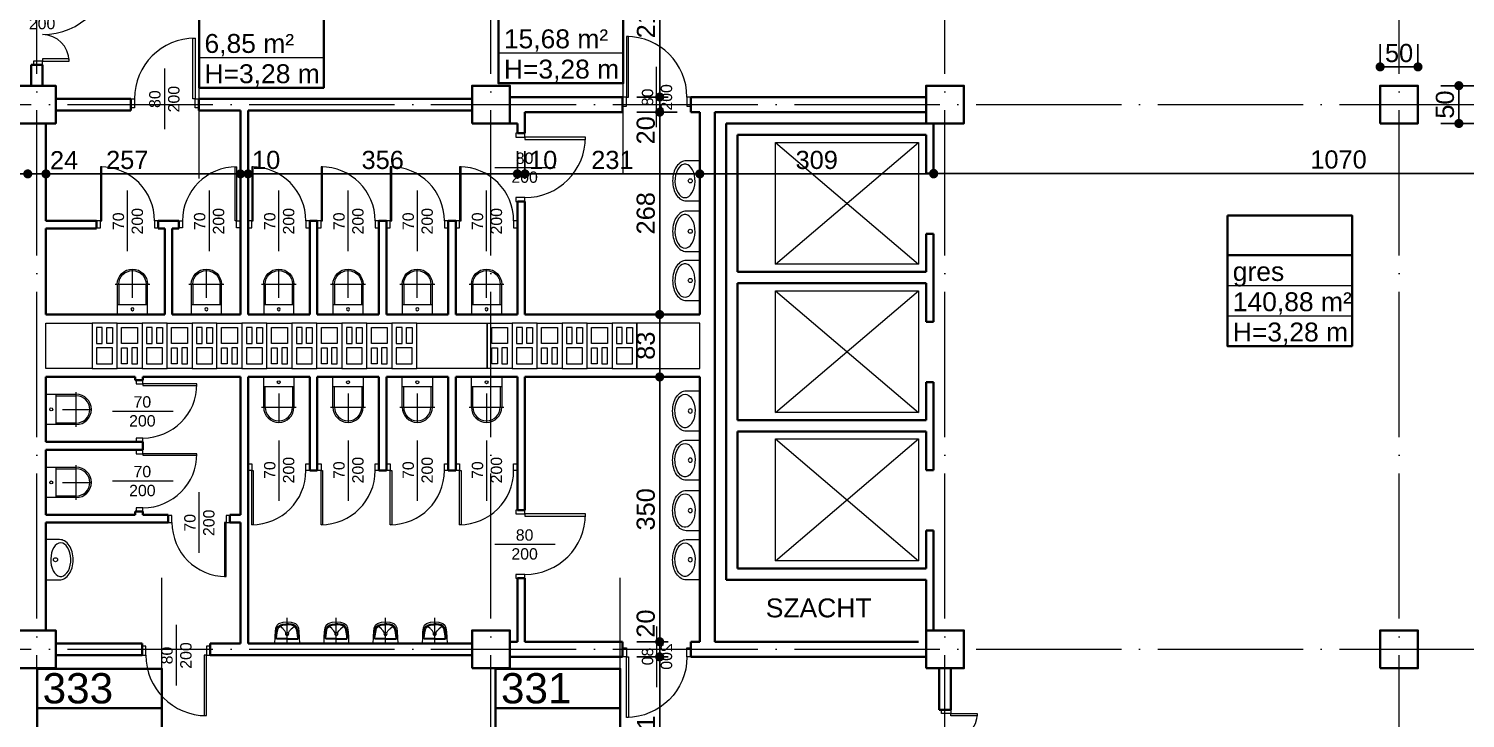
# Model space of a CAD drawing. Header units: millimetres. Extents: x 54 to 8480, y -22812 to 17434.
# Drawn here: x 2822 to 4720, y 1588 to 2499 of the extents above; entities that cross this region are included whole.
import ezdxf

# ---------------------------------------------------------------- set-up
doc = ezdxf.new("R2010")
doc.units = ezdxf.units.MM
doc.linetypes.add('ACAD_ISO04W100', pattern=[30, 24, -3, 0, -3])
doc.linetypes.add('HIDDEN', pattern=[9.525, 6.35, -3.175])
for name, color, linetype, lineweight in [('000_armatura', 7, 'Continuous', 0), ('osie', 132, 'ACAD_ISO04W100', 0), ('STOLARKA', 97, 'Continuous', 0), ('tabelki', 151, 'Continuous', 0), ('wymiary', 150, 'Continuous', 0)]:
    doc.layers.add(name, color=color, linetype=linetype, lineweight=lineweight)
doc.layers.add('TABELKI PO UWAGACH', color=5, linetype='Continuous')
doc.styles.get("Standard").update_dxf_attribs({"font": 'arial.ttf'})
doc.dimstyles.new('ISO-25', dxfattribs={"dimtxt": 24, "dimasz": 12, "dimexe": 30, "dimexo": 30, "dimgap": 6, "dimtad": 1, "dimdec": 0, "dimtxsty": 'Standard', "dimblk": 'DOT', "dimcen": 2.5, "dimadec": 0, "dimazin": 0, "dimtfac": 1, "dimtdec": 0, "dimtmove": 0, "dimatfit": 3, "dimldrblk": 'DOT', "dimfxl": 1, "dimarcsym": 0})

# ---------------------------------------------------------------- blocks, each defined once
blk = doc.blocks.new('A$C13771EA7')
at = {"color": 132, "linetype": 'ACAD_ISO04W100', "lineweight": 0, "ltscale": 8}
for p, q in [((1231, -2874), (1231, 166)), ((1831, -2874), (1831, 166)), ((2431, -2874), (2431, 166)), ((3031, -2874), (3031, 166)), ((-169, -994), (3231, -994)), ((-169, -1714), (3231, -1714))]:
    blk.add_line(p, q, dxfattribs=at)
blk = doc.blocks.new('A$C20DA20AD')
at = {"layer": 'STOLARKA', "lineweight": 0}
blk.add_line((45, -40), (45, 40), dxfattribs=at)
for points in [[(5, 0), (8, 0), (8, 80), (5, 80)], [(0, -12), (5, -12), (5, 0), (0, 0)], [(85, -12), (90, -12), (90, 0), (85, 0)]]:
    blk.add_lwpolyline(points, close=True, dxfattribs=at)
blk.add_arc((5, 0), 80, 0, 90, dxfattribs=at)
at = {"layer": 'STOLARKA', "lineweight": 0, "insert": (25.4, -37.7), "char_height": 15, "width": 74.399, "attachment_point": 1, "rotation": 90}
blk.add_mtext('\\pxqc;80\\P200', dxfattribs=at)
blk = doc.blocks.new('A$C72E16341')
at = {"layer": 'STOLARKA', "lineweight": 0}
blk.add_line((40.8, -40), (40.8, 40), dxfattribs=at)
for points in [[(5, 0), (7, 0), (7, 71.5), (5, 71.5)], [(0, -9), (5, -9), (5, 0), (0, 0)], [(76.5, -9), (81.5, -9), (81.5, 0), (76.5, 0)]]:
    blk.add_lwpolyline(points, close=True, dxfattribs=at)
blk.add_arc((5, 0), 71.5, 0, 90, dxfattribs=at)
at = {"layer": 'STOLARKA', "lineweight": 0, "insert": (21.2, -37.7), "char_height": 15, "width": 74.399, "attachment_point": 1, "rotation": 90}
blk.add_mtext('\\pxqc;70\\P200', dxfattribs=at)
blk = doc.blocks.new('A$C4A7D7A23')
at = {"layer": 'STOLARKA', "lineweight": 0}
blk.add_line((-67.5, 62.5), (-67.5, -62.5), dxfattribs=at)
for points in [[(-130, 12), (-135, 12), (-135, 0), (-130, 0)], [(-127, 0), (-130, 0), (-130, -35), (-127, -35)], [(-5, 0), (-8, 0), (-8, -90), (-5, -90)], [(0, 12), (-5, 12), (-5, 0), (0, 0)]]:
    blk.add_lwpolyline(points, close=True, dxfattribs=at)
for centre, radius, start, end in [((-130, 0), 35, 270, 0), ((-5, 0), 90, 180, 270)]:
    blk.add_arc(centre, radius, start, end, dxfattribs=at)
blk = doc.blocks.new('A$C1D836454')
at = {"color": 82, "lineweight": 0}
for points in [[(0, -16.5), (60, -16.5), (60, 16.5), (0, 16.5)], [(6, -10.5), (27, -10.5), (27, 10.5), (6, 10.5)], [(33, 3), (54, 3), (54, 10.5), (33, 10.5)], [(33, -3), (54, -3), (54, -10.5), (33, -10.5)]]:
    blk.add_lwpolyline(points, close=True, dxfattribs=at)
blk = doc.blocks.new('_Dot')
at = {"color": 0, "linetype": 'ByBlock', "lineweight": -2}
blk.add_line((-0.5, 0), (-1, 0), dxfattribs=at)
at = {"color": 0, "linetype": 'ByBlock', "lineweight": 0, "const_width": 0.5}
blk.add_lwpolyline([(-0.25, 0, 1), (0.25, 0, 1)], format="xyb", close=True, dxfattribs=at)
blk = doc.blocks.new('*D507')
at = {"layer": 'Defpoints', "color": 0, "linetype": 'Continuous', "lineweight": 0}
for p in [(3655.6, 1668.7), (3696.6, 1668.7), (3655.6, 1457.7)]:
    blk.add_point(p, dxfattribs=at)
at = {"layer": 'wymiary', "color": 0, "linetype": 'Continuous', "lineweight": -2}
for p, q in [((3666.6, 1668.7), (3625.6, 1668.7)), ((3655.6, 1469.7), (3655.6, 1656.7))]:
    blk.add_line(p, q, dxfattribs=at)
at = {"layer": 'wymiary', "color": 0, "linetype": 'Continuous', "lineweight": -2, "xscale": 12, "yscale": 12, "zscale": 12}
for p, rotation in [((3655.6, 1668.7), 90), ((3655.6, 1457.7), 270)]:
    blk.add_blockref('_Dot', p, dxfattribs=dict(at, rotation=rotation))
at = {"layer": 'wymiary', "color": 0, "linetype": 'Continuous', "lineweight": 0, "insert": (3637.5, 1563.2), "char_height": 24, "attachment_point": 5, "rotation": 90}
blk.add_mtext('211', dxfattribs=at)
blk = doc.blocks.new('*D508')
at = {"layer": 'Defpoints', "color": 0, "linetype": 'Continuous', "lineweight": 0}
for p in [(3655.6, 1688.7), (3696.6, 1688.7), (3696.6, 1668.7)]:
    blk.add_point(p, dxfattribs=at)
at = {"layer": 'wymiary', "color": 0, "linetype": 'Continuous', "lineweight": -2}
for p, q in [((3655.6, 1700.7), (3655.6, 1712.7)), ((3666.6, 1688.7), (3625.6, 1688.7)), ((3655.6, 1668.7), (3655.6, 1688.7)), ((3666.6, 1668.7), (3625.6, 1668.7)), ((3655.6, 1656.7), (3655.6, 1644.7))]:
    blk.add_line(p, q, dxfattribs=at)
at = {"layer": 'wymiary', "color": 0, "linetype": 'Continuous', "lineweight": -2, "xscale": 12, "yscale": 12, "zscale": 12}
for p, rotation in [((3655.6, 1688.7), 270), ((3655.6, 1668.7), 90)]:
    blk.add_blockref('_Dot', p, dxfattribs=dict(at, rotation=rotation))
at = {"layer": 'wymiary', "color": 0, "linetype": 'Continuous', "lineweight": 0, "insert": (3637.3, 1712.7), "char_height": 24, "attachment_point": 5, "rotation": 90}
blk.add_mtext('20', dxfattribs=at)
blk = doc.blocks.new('*D509')
at = {"layer": 'Defpoints', "color": 0, "linetype": 'Continuous', "lineweight": 0}
for p in [(3655.6, 2038.7), (3708.6, 2038.7), (3696.6, 1688.7)]:
    blk.add_point(p, dxfattribs=at)
at = {"layer": 'wymiary', "color": 0, "linetype": 'Continuous', "lineweight": -2}
for p, q in [((3678.6, 2038.7), (3625.6, 2038.7)), ((3655.6, 1700.7), (3655.6, 2026.7)), ((3666.6, 1688.7), (3625.6, 1688.7))]:
    blk.add_line(p, q, dxfattribs=at)
at = {"layer": 'wymiary', "color": 0, "linetype": 'Continuous', "lineweight": -2, "xscale": 12, "yscale": 12, "zscale": 12}
for p, rotation in [((3655.6, 2038.7), 90), ((3655.6, 1688.7), 270)]:
    blk.add_blockref('_Dot', p, dxfattribs=dict(at, rotation=rotation))
at = {"layer": 'wymiary', "color": 0, "linetype": 'Continuous', "lineweight": 0, "insert": (3637.3, 1863.7), "char_height": 24, "attachment_point": 5, "rotation": 90}
blk.add_mtext('350', dxfattribs=at)
blk = doc.blocks.new('*D510')
at = {"layer": 'Defpoints', "color": 0, "linetype": 'Continuous', "lineweight": 0}
for p in [(3655.6, 2121.2), (3708.6, 2121.2), (3708.6, 2038.7)]:
    blk.add_point(p, dxfattribs=at)
at = {"layer": 'wymiary', "color": 0, "linetype": 'Continuous', "lineweight": -2}
for p, q in [((3678.6, 2121.2), (3625.6, 2121.2)), ((3655.6, 2050.7), (3655.6, 2109.2)), ((3678.6, 2038.7), (3625.6, 2038.7))]:
    blk.add_line(p, q, dxfattribs=at)
at = {"layer": 'wymiary', "color": 0, "linetype": 'Continuous', "lineweight": -2, "xscale": 12, "yscale": 12, "zscale": 12}
for p, rotation in [((3655.6, 2121.2), 90), ((3655.6, 2038.7), 270)]:
    blk.add_blockref('_Dot', p, dxfattribs=dict(at, rotation=rotation))
at = {"layer": 'wymiary', "color": 0, "linetype": 'Continuous', "lineweight": 0, "insert": (3637.3, 2080), "char_height": 24, "attachment_point": 5, "rotation": 90}
blk.add_mtext('83', dxfattribs=at)
blk = doc.blocks.new('*D511')
at = {"layer": 'Defpoints', "color": 0, "linetype": 'Continuous', "lineweight": 0}
for p in [(3655.6, 2388.7), (3708.6, 2388.7), (3708.6, 2121.2)]:
    blk.add_point(p, dxfattribs=at)
at = {"layer": 'wymiary', "color": 0, "linetype": 'Continuous', "lineweight": -2}
for p, q in [((3678.6, 2388.7), (3625.6, 2388.7)), ((3655.6, 2133.2), (3655.6, 2376.7)), ((3678.6, 2121.2), (3625.6, 2121.2))]:
    blk.add_line(p, q, dxfattribs=at)
at = {"layer": 'wymiary', "color": 0, "linetype": 'Continuous', "lineweight": -2, "xscale": 12, "yscale": 12, "zscale": 12}
for p, rotation in [((3655.6, 2388.7), 90), ((3655.6, 2121.2), 270)]:
    blk.add_blockref('_Dot', p, dxfattribs=dict(at, rotation=rotation))
at = {"layer": 'wymiary', "color": 0, "linetype": 'Continuous', "lineweight": 0, "insert": (3637.3, 2255), "char_height": 24, "attachment_point": 5, "rotation": 90}
blk.add_mtext('268', dxfattribs=at)
blk = doc.blocks.new('*D512')
at = {"layer": 'Defpoints', "color": 0, "linetype": 'Continuous', "lineweight": 0}
for p in [(3655.6, 2408.7), (3696.6, 2408.7), (3708.6, 2388.7)]:
    blk.add_point(p, dxfattribs=at)
at = {"layer": 'wymiary', "color": 0, "linetype": 'Continuous', "lineweight": -2}
for p, q in [((3655.6, 2420.7), (3655.6, 2432.7)), ((3666.6, 2408.7), (3625.6, 2408.7)), ((3655.6, 2388.7), (3655.6, 2408.7)), ((3678.6, 2388.7), (3625.6, 2388.7)), ((3655.6, 2376.7), (3655.6, 2364.7))]:
    blk.add_line(p, q, dxfattribs=at)
at = {"layer": 'wymiary', "color": 0, "linetype": 'Continuous', "lineweight": -2, "xscale": 12, "yscale": 12, "zscale": 12}
for p, rotation in [((3655.6, 2408.7), 270), ((3655.6, 2388.7), 90)]:
    blk.add_blockref('_Dot', p, dxfattribs=dict(at, rotation=rotation))
at = {"layer": 'wymiary', "color": 0, "linetype": 'Continuous', "lineweight": 0, "insert": (3637.3, 2364.7), "char_height": 24, "attachment_point": 5, "rotation": 90}
blk.add_mtext('20', dxfattribs=at)
blk = doc.blocks.new('*D513')
at = {"layer": 'Defpoints', "color": 0, "linetype": 'Continuous', "lineweight": 0}
for p in [(3655.6, 2619.7), (3655.6, 2619.7), (3696.6, 2408.7)]:
    blk.add_point(p, dxfattribs=at)
at = {"layer": 'wymiary', "color": 0, "linetype": 'Continuous', "lineweight": -2}
for p, q in [((3655.6, 2420.7), (3655.6, 2607.7)), ((3666.6, 2408.7), (3625.6, 2408.7))]:
    blk.add_line(p, q, dxfattribs=at)
at = {"layer": 'wymiary', "color": 0, "linetype": 'Continuous', "lineweight": -2, "xscale": 12, "yscale": 12, "zscale": 12}
for p, rotation in [((3655.6, 2619.7), 90), ((3655.6, 2408.7), 270)]:
    blk.add_blockref('_Dot', p, dxfattribs=dict(at, rotation=rotation))
at = {"layer": 'wymiary', "color": 0, "linetype": 'Continuous', "lineweight": 0, "insert": (3637.5, 2514.2), "char_height": 24, "attachment_point": 5, "rotation": 90}
blk.add_mtext('211', dxfattribs=at)
blk = doc.blocks.new('*D582')
at = {"layer": 'Defpoints', "color": 0, "linetype": 'Continuous', "lineweight": 0}
for p in [(2467.6, 2307.1), (2820.6, 2307.1), (2820.6, 2307.1)]:
    blk.add_point(p, dxfattribs=at)
at = {"layer": 'wymiary', "color": 0, "linetype": 'Continuous', "lineweight": -2}
blk.add_line((2479.6, 2307.1), (2808.6, 2307.1), dxfattribs=at)
at = {"layer": 'wymiary', "color": 0, "linetype": 'Continuous', "lineweight": -2, "xscale": 12, "yscale": 12, "zscale": 12, "rotation": 180}
blk.add_blockref('_Dot', (2467.6, 2307.1), dxfattribs=at)
at = {"layer": 'wymiary', "color": 0, "linetype": 'Continuous', "lineweight": -2, "xscale": 12, "yscale": 12, "zscale": 12}
blk.add_blockref('_Dot', (2820.6, 2307.1), dxfattribs=at)
at = {"layer": 'wymiary', "color": 0, "linetype": 'Continuous', "lineweight": 0, "insert": (2644.1, 2325.4), "char_height": 24, "attachment_point": 5}
blk.add_mtext('353', dxfattribs=at)
blk = doc.blocks.new('*D583')
at = {"layer": 'Defpoints', "color": 0, "linetype": 'Continuous', "lineweight": 0}
for p in [(2820.6, 2307.1), (2844.6, 2307.1), (2844.6, 2307.1)]:
    blk.add_point(p, dxfattribs=at)
at = {"layer": 'wymiary', "color": 0, "linetype": 'Continuous', "lineweight": -2}
for p, q in [((2808.6, 2307.1), (2796.6, 2307.1)), ((2820.6, 2307.1), (2844.6, 2307.1)), ((2856.6, 2307.1), (2868.6, 2307.1))]:
    blk.add_line(p, q, dxfattribs=at)
at = {"layer": 'wymiary', "color": 0, "linetype": 'Continuous', "lineweight": -2, "xscale": 12, "yscale": 12, "zscale": 12}
blk.add_blockref('_Dot', (2820.6, 2307.1), dxfattribs=at)
at = {"layer": 'wymiary', "color": 0, "linetype": 'Continuous', "lineweight": -2, "xscale": 12, "yscale": 12, "zscale": 12, "rotation": 180}
blk.add_blockref('_Dot', (2844.6, 2307.1), dxfattribs=at)
at = {"layer": 'wymiary', "color": 0, "linetype": 'Continuous', "lineweight": 0, "insert": (2868.6, 2325.2), "char_height": 24, "attachment_point": 5}
blk.add_mtext('24', dxfattribs=at)
blk = doc.blocks.new('*D584')
at = {"layer": 'Defpoints', "color": 0, "linetype": 'Continuous', "lineweight": 30}
for p in [(2844.6, 2307.1), (3101.6, 2307.1), (3101.6, 2307.1)]:
    blk.add_point(p, dxfattribs=at)
at = {"layer": 'wymiary', "color": 0, "linetype": 'Continuous', "lineweight": -2}
blk.add_line((2856.6, 2307.1), (3089.6, 2307.1), dxfattribs=at)
at = {"layer": 'wymiary', "color": 0, "linetype": 'Continuous', "lineweight": -2, "xscale": 12, "yscale": 12, "zscale": 12, "rotation": 180}
blk.add_blockref('_Dot', (2844.6, 2307.1), dxfattribs=at)
at = {"layer": 'wymiary', "color": 0, "linetype": 'Continuous', "lineweight": -2, "xscale": 12, "yscale": 12, "zscale": 12}
blk.add_blockref('_Dot', (3101.6, 2307.1), dxfattribs=at)
at = {"layer": 'wymiary', "color": 0, "linetype": 'Continuous', "lineweight": 0, "insert": (2952, 2325.4), "char_height": 24, "attachment_point": 5}
blk.add_mtext('257', dxfattribs=at)
blk = doc.blocks.new('*D585')
at = {"layer": 'Defpoints', "color": 0, "linetype": 'Continuous', "lineweight": 0}
for p in [(3101.6, 2307.1), (3111.6, 2307.1), (3111.6, 2307.1)]:
    blk.add_point(p, dxfattribs=at)
at = {"layer": 'wymiary', "color": 0, "linetype": 'Continuous', "lineweight": -2}
for p, q in [((3089.6, 2307.1), (3077.6, 2307.1)), ((3101.6, 2307.1), (3111.6, 2307.1)), ((3123.6, 2307.1), (3135.6, 2307.1))]:
    blk.add_line(p, q, dxfattribs=at)
at = {"layer": 'wymiary', "color": 0, "linetype": 'Continuous', "lineweight": -2, "xscale": 12, "yscale": 12, "zscale": 12}
blk.add_blockref('_Dot', (3101.6, 2307.1), dxfattribs=at)
at = {"layer": 'wymiary', "color": 0, "linetype": 'Continuous', "lineweight": -2, "xscale": 12, "yscale": 12, "zscale": 12, "rotation": 180}
blk.add_blockref('_Dot', (3111.6, 2307.1), dxfattribs=at)
at = {"layer": 'wymiary', "color": 0, "linetype": 'Continuous', "lineweight": 0, "insert": (3135.6, 2325.4), "char_height": 24, "attachment_point": 5}
blk.add_mtext('10', dxfattribs=at)
blk = doc.blocks.new('*D586')
at = {"layer": 'Defpoints', "color": 0, "linetype": 'Continuous', "lineweight": 0}
for p in [(3111.6, 2307.1), (3467.6, 2307.1), (3467.6, 2270.7)]:
    blk.add_point(p, dxfattribs=at)
at = {"layer": 'wymiary', "color": 0, "linetype": 'Continuous', "lineweight": -2}
for p, q in [((3467.6, 2300.7), (3467.6, 2337.1)), ((3123.6, 2307.1), (3455.6, 2307.1))]:
    blk.add_line(p, q, dxfattribs=at)
at = {"layer": 'wymiary', "color": 0, "linetype": 'Continuous', "lineweight": -2, "xscale": 12, "yscale": 12, "zscale": 12, "rotation": 180}
blk.add_blockref('_Dot', (3111.6, 2307.1), dxfattribs=at)
at = {"layer": 'wymiary', "color": 0, "linetype": 'Continuous', "lineweight": -2, "xscale": 12, "yscale": 12, "zscale": 12}
blk.add_blockref('_Dot', (3467.6, 2307.1), dxfattribs=at)
at = {"layer": 'wymiary', "color": 0, "linetype": 'Continuous', "lineweight": 0, "insert": (3289.6, 2325.4), "char_height": 24, "attachment_point": 5}
blk.add_mtext('356', dxfattribs=at)
blk = doc.blocks.new('*D587')
at = {"layer": 'Defpoints', "color": 0, "linetype": 'Continuous', "lineweight": 0}
for p in [(3477.6, 2307.1), (3467.6, 2270.7), (3477.6, 2270.7)]:
    blk.add_point(p, dxfattribs=at)
at = {"layer": 'wymiary', "color": 0, "linetype": 'Continuous', "lineweight": -2}
for p, q in [((3467.6, 2300.7), (3467.6, 2337.1)), ((3477.6, 2300.7), (3477.6, 2337.1)), ((3455.6, 2307.1), (3443.6, 2307.1)), ((3467.6, 2307.1), (3477.6, 2307.1)), ((3489.6, 2307.1), (3501.6, 2307.1))]:
    blk.add_line(p, q, dxfattribs=at)
at = {"layer": 'wymiary', "color": 0, "linetype": 'Continuous', "lineweight": -2, "xscale": 12, "yscale": 12, "zscale": 12}
blk.add_blockref('_Dot', (3467.6, 2307.1), dxfattribs=at)
at = {"layer": 'wymiary', "color": 0, "linetype": 'Continuous', "lineweight": -2, "xscale": 12, "yscale": 12, "zscale": 12, "rotation": 180}
blk.add_blockref('_Dot', (3477.6, 2307.1), dxfattribs=at)
at = {"layer": 'wymiary', "color": 0, "linetype": 'Continuous', "lineweight": 0, "insert": (3501.6, 2325.4), "char_height": 24, "attachment_point": 5}
blk.add_mtext('10', dxfattribs=at)
blk = doc.blocks.new('*D588')
at = {"layer": 'Defpoints', "color": 0, "linetype": 'Continuous', "lineweight": 0}
for p in [(3708.6, 2307.1), (3708.6, 2307.1), (3477.6, 2270.7)]:
    blk.add_point(p, dxfattribs=at)
at = {"layer": 'wymiary', "color": 0, "linetype": 'Continuous', "lineweight": -2}
for p, q in [((3477.6, 2300.7), (3477.6, 2337.1)), ((3489.6, 2307.1), (3696.6, 2307.1))]:
    blk.add_line(p, q, dxfattribs=at)
at = {"layer": 'wymiary', "color": 0, "linetype": 'Continuous', "lineweight": -2, "xscale": 12, "yscale": 12, "zscale": 12, "rotation": 180}
blk.add_blockref('_Dot', (3477.6, 2307.1), dxfattribs=at)
at = {"layer": 'wymiary', "color": 0, "linetype": 'Continuous', "lineweight": -2, "xscale": 12, "yscale": 12, "zscale": 12}
blk.add_blockref('_Dot', (3708.6, 2307.1), dxfattribs=at)
at = {"layer": 'wymiary', "color": 0, "linetype": 'Continuous', "lineweight": 0, "insert": (3593.1, 2325.4), "char_height": 24, "attachment_point": 5}
blk.add_mtext('231', dxfattribs=at)
blk = doc.blocks.new('*D589')
at = {"layer": 'Defpoints', "color": 0, "linetype": 'Continuous', "lineweight": 0}
for p in [(3708.6, 2307.1), (4017.6, 2307.1), (4017.6, 2307.1)]:
    blk.add_point(p, dxfattribs=at)
at = {"layer": 'wymiary', "color": 0, "linetype": 'Continuous', "lineweight": -2}
blk.add_line((3720.6, 2307.1), (4005.6, 2307.1), dxfattribs=at)
at = {"layer": 'wymiary', "color": 0, "linetype": 'Continuous', "lineweight": -2, "xscale": 12, "yscale": 12, "zscale": 12, "rotation": 180}
blk.add_blockref('_Dot', (3708.6, 2307.1), dxfattribs=at)
at = {"layer": 'wymiary', "color": 0, "linetype": 'Continuous', "lineweight": -2, "xscale": 12, "yscale": 12, "zscale": 12}
blk.add_blockref('_Dot', (4017.6, 2307.1), dxfattribs=at)
at = {"layer": 'wymiary', "color": 0, "linetype": 'Continuous', "lineweight": 0, "insert": (3863.1, 2325.4), "char_height": 24, "attachment_point": 5}
blk.add_mtext('309', dxfattribs=at)
blk = doc.blocks.new('*D627')
at = {"layer": 'Defpoints', "color": 0, "linetype": 'Continuous', "lineweight": 0}
for p in [(4017.6, 2307.7), (5087.6, 2307.7), (5087.6, 2307.7)]:
    blk.add_point(p, dxfattribs=at)
at = {"layer": 'wymiary', "color": 0, "linetype": 'Continuous', "lineweight": -2}
blk.add_line((4029.6, 2307.7), (5075.6, 2307.7), dxfattribs=at)
at = {"layer": 'wymiary', "color": 0, "linetype": 'Continuous', "lineweight": -2, "xscale": 12, "yscale": 12, "zscale": 12, "rotation": 180}
blk.add_blockref('_Dot', (4017.6, 2307.7), dxfattribs=at)
at = {"layer": 'wymiary', "color": 0, "linetype": 'Continuous', "lineweight": -2, "xscale": 12, "yscale": 12, "zscale": 12}
blk.add_blockref('_Dot', (5087.6, 2307.7), dxfattribs=at)
at = {"layer": 'wymiary', "color": 0, "linetype": 'Continuous', "lineweight": 0, "insert": (4552.6, 2326), "char_height": 24, "attachment_point": 5}
blk.add_mtext('1070', dxfattribs=at)
blk = doc.blocks.new('*D802')
at = {"layer": 'Defpoints', "color": 0, "linetype": 'Continuous', "lineweight": 0}
for p in [(4657.6, 2448.5), (4607.6, 2423.7), (4657.6, 2423.7)]:
    blk.add_point(p, dxfattribs=at)
at = {"layer": 'wymiary', "color": 0, "linetype": 'Continuous', "lineweight": -2}
for p, q in [((4607.6, 2453.7), (4607.6, 2478.5)), ((4657.6, 2453.7), (4657.6, 2478.5)), ((4619.6, 2448.5), (4645.6, 2448.5))]:
    blk.add_line(p, q, dxfattribs=at)
at = {"layer": 'wymiary', "color": 0, "linetype": 'Continuous', "lineweight": -2, "xscale": 12, "yscale": 12, "zscale": 12, "rotation": 180}
blk.add_blockref('_Dot', (4607.6, 2448.5), dxfattribs=at)
at = {"layer": 'wymiary', "color": 0, "linetype": 'Continuous', "lineweight": -2, "xscale": 12, "yscale": 12, "zscale": 12}
blk.add_blockref('_Dot', (4657.6, 2448.5), dxfattribs=at)
at = {"layer": 'wymiary', "color": 0, "linetype": 'Continuous', "lineweight": 0, "insert": (4632.6, 2466.7), "char_height": 24, "attachment_point": 5}
blk.add_mtext('50', dxfattribs=at)
blk = doc.blocks.new('*D803')
at = {"layer": 'Defpoints', "color": 0, "linetype": 'Continuous', "lineweight": 0}
for p in [(4657.6, 2423.7), (4711.6, 2423.7), (4657.6, 2373.7)]:
    blk.add_point(p, dxfattribs=at)
at = {"layer": 'wymiary', "color": 0, "linetype": 'Continuous', "lineweight": -2}
for p, q in [((4687.6, 2423.7), (4741.6, 2423.7)), ((4711.6, 2385.7), (4711.6, 2411.7)), ((4687.6, 2373.7), (4741.6, 2373.7))]:
    blk.add_line(p, q, dxfattribs=at)
at = {"layer": 'wymiary', "color": 0, "linetype": 'Continuous', "lineweight": -2, "xscale": 12, "yscale": 12, "zscale": 12}
for p, rotation in [((4711.6, 2423.7), 90), ((4711.6, 2373.7), 270)]:
    blk.add_blockref('_Dot', p, dxfattribs=dict(at, rotation=rotation))
at = {"layer": 'wymiary', "color": 0, "linetype": 'Continuous', "lineweight": 0, "insert": (4693.3, 2398.7), "char_height": 24, "attachment_point": 5, "rotation": 90}
blk.add_mtext('50', dxfattribs=at)
blk = doc.blocks.new('wc_1')
for p, q in [((20, 22), (20, 60)), ((43, 40), (-3, 40))]:
    blk.add_line(p, q)
for points in [[(40, 40), (40, 0), (0, 0), (0, 40)], [(2, 13), (2, 40)], [(38, 40), (38, 13)]]:
    blk.add_lwpolyline(points)
blk.add_lwpolyline([(0, 0), (0, 13), (40, 13), (40, 0)], close=True)
blk.add_circle((20, 7), 2)
for radius in [20, 18]:
    blk.add_arc((20, 40), radius, 0, 180)
blk = doc.blocks.new('A$C4F134952')
for p, q in [((0, 26.6), (-18, 26.6)), ((0, -26.6), (0, 26.6)), ((-18, -26.6), (0, -26.6))]:
    blk.add_line(p, q)
blk.add_lwpolyline([(-18, 26.6, 0.138474), (-24.4, 24.8, 0.107069), (-30.7, 18.8, 0.080452), (-34.5, 10.6, 0.068264), (-35.9, 0, 0.068264), (-34.5, -10.6, 0.080452), (-30.7, -18.8, 0.107069), (-24.4, -24.8, 0.138474), (-18, -26.6, 0.138474)], format="xyb")
at = {"flags": 128}
blk.add_lwpolyline([(-19.5, -22.2), (-17, -21.8), (-14.6, -20.6), (-12.4, -18.6), (-10.4, -16), (-8.8, -12.9), (-7.5, -9.2), (-6.7, -5.2), (-6.3, -1), (-6.4, 3.2), (-7, 7.3), (-8.1, 11.1), (-9.5, 14.5), (-11.4, 17.4), (-13.5, 19.7), (-15.8, 21.3), (-18.3, 22.1), (-20.8, 22.1), (-23.3, 21.3), (-25.6, 19.7), (-27.7, 17.4), (-29.6, 14.5), (-31, 11.1), (-32.1, 7.3), (-32.7, 3.2), (-32.8, -1), (-32.4, -5.2), (-31.6, -9.2), (-30.3, -12.9), (-28.7, -16), (-26.7, -18.6), (-24.5, -20.6), (-22.1, -21.8)], close=True, dxfattribs=at)
blk.add_circle((-12.6, 0), 2.66)
blk = doc.blocks.new('A$C098B3351')
for p, q in [((0.014, 0.211), (0.009, 0.189)), ((0.018, 0.221), (0.014, 0.211)), ((0.014, 0.211), (0.014, 0.188)), ((0.023, 0.227), (0.018, 0.221)), ((0.032, 0.23), (0.023, 0.227)), ((0.026, 0.217), (0.023, 0.207)), ((0.023, 0.207), (0.026, 0.187)), ((0.032, 0.221), (0.026, 0.217)), ((0.163, 0.23), (0.032, 0.23)), ((0.163, 0.221), (0.032, 0.221)), ((0.163, 0.23), (0.293, 0.23)), ((0.163, 0.221), (0.293, 0.221)), ((0.293, 0.23), (0.302, 0.227)), ((0.293, 0.221), (0.299, 0.217)), ((0.299, 0.217), (0.302, 0.207)), ((0.302, 0.207), (0.299, 0.187)), ((0.302, 0.227), (0.307, 0.221)), ((0.307, 0.221), (0.311, 0.211)), ((0.311, 0.211), (0.311, 0.188)), ((0.311, 0.211), (0.316, 0.189)), ((0.009, 0.189), (0.005, 0.162)), ((0.014, 0.188), (0.014, 0.157)), ((0.014, 0.157), (0.021, 0.118)), ((0.021, 0.118), (0.031, 0.078)), ((0.026, 0.187), (0.032, 0.134)), ((0.031, 0.078), (0.049, 0.055)), ((0.032, 0.134), (0.043, 0.089)), ((0.043, 0.089), (0.057, 0.068)), ((0.049, 0.055), (0.074, 0.04)), ((0.057, 0.068), (0.079, 0.053)), ((0.108, 0.093), (0.071, 0.059)), ((0.074, 0.04), (0.107, 0.03)), ((0.079, 0.053), (0.12, 0.04)), ((0.107, 0.03), (0.144, 0.025)), ((0.131, 0.12), (0.109, 0.094)), ((0.12, 0.04), (0.163, 0.038)), ((0.147, 0.144), (0.131, 0.12)), ((0.144, 0.025), (0.163, 0.024)), ((0.147, 0.144), (0.163, 0.144)), ((0.178, 0.144), (0.163, 0.144)), ((0.205, 0.04), (0.163, 0.038)), ((0.181, 0.025), (0.163, 0.024)), ((0.178, 0.144), (0.194, 0.12)), ((0.218, 0.03), (0.181, 0.025)), ((0.194, 0.12), (0.216, 0.094)), ((0.246, 0.053), (0.205, 0.04)), ((0.217, 0.093), (0.254, 0.059)), ((0.251, 0.04), (0.218, 0.03)), ((0.268, 0.068), (0.246, 0.053)), ((0.276, 0.055), (0.251, 0.04)), ((0.282, 0.089), (0.268, 0.068)), ((0.294, 0.078), (0.276, 0.055)), ((0.293, 0.134), (0.282, 0.089)), ((0.299, 0.187), (0.293, 0.134)), ((0.304, 0.118), (0.294, 0.078)), ((0.311, 0.157), (0.304, 0.118)), ((0.311, 0.188), (0.311, 0.157)), ((0.316, 0.189), (0.32, 0.162))]:
    blk.add_line(p, q)
at = {"linetype": 'HIDDEN'}
blk.add_line((0.163, 0.285), (0.163, -0.056), dxfattribs=at)
blk.add_lwpolyline([(0, 0.285), (0.325, 0.285), (0.322, 0.207), (0.318, 0.129), (0.311, 0.079), (0.296, 0.045), (0.271, 0.02), (0.217, 0.003), (0.163, 0), (0.108, 0.003), (0.054, 0.02), (0.029, 0.045), (0.014, 0.079), (0.007, 0.129), (0.003, 0.207)], close=True)
for start, end in [(90, 222.641), (317.359, 90), (317.359, 90)]:
    blk.add_arc((0.163, 0.158), 0.0214, start, end)

msp = doc.modelspace()

# ---------------------------------------------------------------- linework, layer by layer
at = {"lineweight": 30}
for p, q in [((2825.1, 2423.7), (2825.1, 2451.2)), ((2840.1, 2451.2), (2825.1, 2451.2)), ((2840.1, 2423.7), (2840.1, 2451.2)), ((2857.6, 2406.4), (2956.6, 2406.4)), ((2956.6, 2391), (2956.6, 2406.4)), ((3046.6, 2406.4), (3407.6, 2406.4)), ((3046.6, 2391), (3046.6, 2406.4)), ((3457.6, 2408.7), (3606.6, 2408.7)), ((3606.6, 2408.7), (3606.6, 2388.7)), ((3696.6, 2408.7), (4007.6, 2408.7)), ((3696.6, 2408.7), (3696.6, 2388.7)), ((2844.6, 2373.7), (2844.6, 2245)), ((2857.6, 2391), (2956.6, 2391)), ((3046.6, 2391), (3101.6, 2391)), ((3101.6, 2391), (3101.6, 2121.2)), ((3111.6, 2391), (3407.6, 2391)), ((3111.6, 2391), (3111.6, 2121.2)), ((3457.6, 2373.7), (3467.6, 2373.7)), ((3467.6, 2373.7), (3467.6, 2360.7)), ((3477.6, 2388.7), (3606.6, 2388.7)), ((3477.6, 2388.7), (3477.6, 2360.7)), ((3696.6, 2388.7), (3708.6, 2388.7)), ((3708.6, 2388.7), (3708.6, 2121.2)), ((3728.6, 2388.7), (3728.6, 1688.7)), ((3728.6, 2388.7), (4007.6, 2388.7)), ((3743.6, 2373.7), (3743.6, 1770.7)), ((3743.6, 2373.7), (4007.6, 2373.7)), ((4017.6, 2307.7), (4017.6, 2373.7)), ((3467.6, 2360.7), (3477.6, 2360.7)), ((3758.6, 2358.7), (3758.6, 2177.7)), ((3758.6, 2358.7), (4007.6, 2358.7)), ((4007.6, 2307.7), (4007.6, 2358.7)), ((4017.6, 2307.7), (4007.6, 2307.7)), ((3467.6, 2270.7), (3477.6, 2270.7)), ((3467.6, 2270.7), (3467.6, 2121.2)), ((3477.6, 2270.7), (3477.6, 2121.2)), ((2844.6, 2245), (2911.6, 2245)), ((2911.6, 2245), (2911.6, 2235)), ((2993.1, 2245), (2993.1, 2235)), ((2993.1, 2245), (3020.1, 2245)), ((3020.1, 2245), (3020.1, 2235)), ((3193.1, 2245), (3203.1, 2245)), ((3193.1, 2245), (3193.1, 2121.2)), ((3203.1, 2245), (3203.1, 2121.2)), ((3284.6, 2245), (3284.6, 2121.2)), ((3284.6, 2245), (3294.6, 2245)), ((3294.6, 2245), (3294.6, 2121.2)), ((3376.1, 2245), (3376.1, 2121.2)), ((3376.1, 2245), (3386.1, 2245)), ((3386.1, 2245), (3386.1, 2121.2)), ((2844.6, 2235), (2844.6, 2121.2)), ((2844.6, 2235), (2911.6, 2235)), ((2993.1, 2235), (3001.6, 2235)), ((3001.6, 2235), (3001.6, 2121.2)), ((3011.6, 2235), (3020.1, 2235)), ((3011.6, 2235), (3011.6, 2121.2)), ((4007.6, 2177.7), (4007.6, 2227.7)), ((4017.6, 2227.7), (4007.6, 2227.7)), ((4017.6, 2111.7), (4017.6, 2227.7)), ((3758.6, 2177.7), (4007.6, 2177.7)), ((3758.6, 2162.7), (3758.6, 1981.7)), ((3758.6, 2162.7), (4007.6, 2162.7)), ((4007.6, 2111.7), (4007.6, 2162.7)), ((2844.6, 2121.2), (3001.6, 2121.2)), ((3011.6, 2121.2), (3101.6, 2121.2)), ((3111.6, 2121.2), (3193.1, 2121.2)), ((3203.1, 2121.2), (3284.6, 2121.2)), ((3294.6, 2121.2), (3376.1, 2121.2)), ((3386.1, 2121.2), (3467.6, 2121.2)), ((3477.6, 2121.2), (3708.6, 2121.2)), ((4017.6, 2111.7), (4007.6, 2111.7)), ((2844.6, 2038.7), (2962.6, 2038.7)), ((2844.6, 2038.7), (2844.6, 1952.9)), ((2962.6, 2034.4), (2962.6, 2038.7)), ((2972.6, 2034.4), (2962.6, 2034.4)), ((2972.6, 2038.7), (3101.6, 2038.7)), ((2972.6, 2034.4), (2972.6, 2038.7)), ((3101.6, 1856.4), (3101.6, 2038.7)), ((3111.6, 2038.7), (3193.1, 2038.7)), ((3111.6, 1686.4), (3111.6, 2038.7)), ((3193.1, 1914.9), (3193.1, 2038.7)), ((3203.1, 2038.7), (3284.6, 2038.7)), ((3203.1, 1914.9), (3203.1, 2038.7)), ((3284.6, 1914.9), (3284.6, 2038.7)), ((3294.6, 2038.7), (3376.1, 2038.7)), ((3294.6, 1914.9), (3294.6, 2038.7)), ((3376.1, 1914.9), (3376.1, 2038.7)), ((3386.1, 2038.7), (3467.6, 2038.7)), ((3386.1, 1914.9), (3386.1, 2038.7)), ((3467.6, 1862.7), (3467.6, 2038.7)), ((3477.6, 2038.7), (3708.6, 2038.7)), ((3477.6, 1862.7), (3477.6, 2038.7)), ((3708.6, 2038.7), (3708.6, 1688.7)), ((4007.6, 1981.7), (4007.6, 2031.7)), ((4017.6, 2031.7), (4007.6, 2031.7)), ((4017.6, 1915.7), (4017.6, 2031.7)), ((3758.6, 1981.7), (4007.6, 1981.7)), ((3758.6, 1966.7), (3758.6, 1785.7)), ((3758.6, 1966.7), (4007.6, 1966.7)), ((4007.6, 1915.7), (4007.6, 1966.7)), ((2972.6, 1952.9), (2844.6, 1952.9)), ((2844.6, 1942.2), (2844.6, 1856.4)), ((2972.6, 1942.2), (2844.6, 1942.2)), ((2972.6, 1942.2), (2972.6, 1952.9)), ((3193.1, 1914.9), (3203.1, 1914.9)), ((3284.6, 1914.9), (3294.6, 1914.9)), ((3376.1, 1914.9), (3386.1, 1914.9)), ((4017.6, 1915.7), (4007.6, 1915.7)), ((2962.6, 1856.4), (2962.6, 1860.7)), ((2972.6, 1860.7), (2962.6, 1860.7)), ((2972.6, 1856.4), (2972.6, 1860.7)), ((3467.6, 1862.7), (3477.6, 1862.7)), ((2844.6, 1856.4), (2962.6, 1856.4)), ((2844.6, 1846.4), (2844.6, 1703.7)), ((2844.6, 1846.4), (3006.1, 1846.4)), ((2972.6, 1856.4), (3006.1, 1856.4)), ((3006.1, 1846.4), (3006.1, 1856.4)), ((3087.6, 1846.4), (3087.6, 1856.4)), ((3087.6, 1856.4), (3101.6, 1856.4)), ((3087.6, 1846.4), (3101.6, 1846.4)), ((3101.6, 1686.4), (3101.6, 1846.4)), ((4007.6, 1785.7), (4007.6, 1835.7)), ((4017.6, 1835.7), (4007.6, 1835.7)), ((4017.6, 1703.7), (4017.6, 1835.7)), ((3758.6, 1785.7), (4007.6, 1785.7)), ((3467.6, 1772.7), (3477.6, 1772.7)), ((3467.6, 1688.7), (3467.6, 1772.7)), ((3477.6, 1688.7), (3477.6, 1772.7)), ((3743.6, 1770.7), (4007.6, 1770.7)), ((4007.6, 1703.7), (4007.6, 1770.7)), ((2857.6, 1686.4), (2971.6, 1686.4)), ((2857.6, 1671), (2971.6, 1671)), ((2971.6, 1671), (2971.6, 1686.4)), ((3061.6, 1686.4), (3101.6, 1686.4)), ((3061.6, 1671), (3061.6, 1686.4)), ((3061.6, 1671), (3407.6, 1671)), ((3111.6, 1686.4), (3407.6, 1686.4)), ((3457.6, 1688.7), (3467.6, 1688.7)), ((3477.6, 1688.7), (3606.6, 1688.7)), ((3606.6, 1668.7), (3606.6, 1688.7)), ((3696.6, 1688.7), (3708.6, 1688.7)), ((3696.6, 1668.7), (3696.6, 1688.7)), ((3728.6, 1688.7), (3997.6, 1688.7)), ((3457.6, 1668.7), (3606.6, 1668.7)), ((3696.6, 1668.7), (4007.6, 1668.7)), ((4025.1, 1653.7), (4025.1, 1598.7)), ((4040.1, 1653.7), (4040.1, 1598.7)), ((4040.1, 1598.7), (4025.1, 1598.7))]:
    msp.add_line(p, q, dxfattribs=at)
at = {"lineweight": 0}
for p, q in [((3808.6, 2348.7), (3997.6, 2187.7)), ((3808.6, 2187.7), (3997.6, 2348.7)), ((3808.6, 2152.7), (3997.6, 1991.7)), ((3808.6, 1991.7), (3997.6, 2152.7)), ((3808.6, 1956.7), (3997.6, 1795.7)), ((3808.6, 1795.7), (3997.6, 1956.7))]:
    msp.add_line(p, q, dxfattribs=at)
at = {"lineweight": 30}
for points in [[(2807.6, 2373.7), (2857.6, 2373.7), (2857.6, 2423.7), (2807.6, 2423.7)], [(3407.6, 2373.7), (3457.6, 2373.7), (3457.6, 2423.7), (3407.6, 2423.7)], [(4007.6, 2373.7), (4057.6, 2373.7), (4057.6, 2423.7), (4007.6, 2423.7)], [(4607.6, 2373.7), (4657.6, 2373.7), (4657.6, 2423.7), (4607.6, 2423.7)], [(2807.6, 1653.7), (2857.6, 1653.7), (2857.6, 1703.7), (2807.6, 1703.7)], [(3407.6, 1653.7), (3457.6, 1653.7), (3457.6, 1703.7), (3407.6, 1703.7)], [(4007.6, 1653.7), (4057.6, 1653.7), (4057.6, 1703.7), (4007.6, 1703.7)], [(4607.6, 1653.7), (4657.6, 1653.7), (4657.6, 1703.7), (4607.6, 1703.7)]]:
    msp.add_lwpolyline(points, close=True, dxfattribs=at)
at = {"lineweight": 0}
for points in [[(3808.6, 2348.7), (3997.6, 2348.7), (3997.6, 2187.7), (3808.6, 2187.7)], [(3808.6, 2152.7), (3997.6, 2152.7), (3997.6, 1991.7), (3808.6, 1991.7)], [(3808.6, 1956.7), (3997.6, 1956.7), (3997.6, 1795.7), (3808.6, 1795.7)]]:
    msp.add_lwpolyline(points, close=True, dxfattribs=at)
at = {"color": 82, "lineweight": 0}
for points in [[(2844.6, 2110), (2905.6, 2110), (2905.6, 2050), (2844.6, 2050)], [(3334.6, 2110), (3427.6, 2110), (3427.6, 2050), (3334.6, 2050)], [(3625.6, 2050), (3708.6, 2050), (3708.6, 2110), (3625.6, 2110)]]:
    msp.add_lwpolyline(points, close=True, dxfattribs=at)
at = {"layer": 'STOLARKA', "lineweight": 0}
for p, q in [((3001.6, 2366.4), (3001.6, 2446.4)), ((3060.8, 2205), (3060.8, 2285)), ((2932.6, 1993.6), (3012.6, 1993.6)), ((3152.3, 1954.9), (3152.3, 1874.9)), ((3243.8, 1954.9), (3243.8, 1874.9)), ((3335.3, 1954.9), (3335.3, 1874.9)), ((3426.8, 1954.9), (3426.8, 1874.9)), ((2932.6, 1901.5), (3012.6, 1901.5)), ((3046.8, 1886.4), (3046.8, 1806.4)), ((3016.6, 1711), (3016.6, 1631))]:
    msp.add_line(p, q, dxfattribs=at)
for points in [[(3041.6, 2406.4), (3038.6, 2406.4), (3038.6, 2486.4), (3041.6, 2486.4)], [(2961.6, 2394.4), (2956.6, 2394.4), (2956.6, 2406.4), (2961.6, 2406.4)], [(3046.6, 2394.4), (3041.6, 2394.4), (3041.6, 2406.4), (3046.6, 2406.4)], [(3096.6, 2245), (3094.6, 2245), (3094.6, 2316.5), (3096.6, 2316.5)], [(3025.1, 2236), (3020.1, 2236), (3020.1, 2245), (3025.1, 2245)], [(3101.6, 2236), (3096.6, 2236), (3096.6, 2245), (3101.6, 2245)], [(2963.6, 2034.4), (2963.6, 2029.4), (2972.6, 2029.4), (2972.6, 2034.4)], [(2972.6, 2029.4), (2972.6, 2027.4), (3044.1, 2027.4), (3044.1, 2029.4)], [(2963.6, 1957.9), (2963.6, 1952.9), (2972.6, 1952.9), (2972.6, 1957.9)], [(2963.6, 1942.2), (2963.6, 1937.2), (2972.6, 1937.2), (2972.6, 1942.2)], [(2972.6, 1937.2), (2972.6, 1935.2), (3044.1, 1935.2), (3044.1, 1937.2)], [(3111.6, 1923.9), (3116.6, 1923.9), (3116.6, 1914.9), (3111.6, 1914.9)], [(3188.1, 1923.9), (3193.1, 1923.9), (3193.1, 1914.9), (3188.1, 1914.9)], [(3203.1, 1923.9), (3208.1, 1923.9), (3208.1, 1914.9), (3203.1, 1914.9)], [(3279.6, 1923.9), (3284.6, 1923.9), (3284.6, 1914.9), (3279.6, 1914.9)], [(3294.6, 1923.9), (3299.6, 1923.9), (3299.6, 1914.9), (3294.6, 1914.9)], [(3371.1, 1923.9), (3376.1, 1923.9), (3376.1, 1914.9), (3371.1, 1914.9)], [(3386.1, 1923.9), (3391.1, 1923.9), (3391.1, 1914.9), (3386.1, 1914.9)], [(3462.6, 1923.9), (3467.6, 1923.9), (3467.6, 1914.9), (3462.6, 1914.9)], [(3116.6, 1914.9), (3118.6, 1914.9), (3118.6, 1843.4), (3116.6, 1843.4)], [(3208.1, 1914.9), (3210.1, 1914.9), (3210.1, 1843.4), (3208.1, 1843.4)], [(3299.6, 1914.9), (3301.6, 1914.9), (3301.6, 1843.4), (3299.6, 1843.4)], [(3391.1, 1914.9), (3393.1, 1914.9), (3393.1, 1843.4), (3391.1, 1843.4)], [(2963.6, 1865.7), (2963.6, 1860.7), (2972.6, 1860.7), (2972.6, 1865.7)], [(3011.1, 1855.4), (3006.1, 1855.4), (3006.1, 1846.4), (3011.1, 1846.4)], [(3082.6, 1846.4), (3080.6, 1846.4), (3080.6, 1774.9), (3082.6, 1774.9)], [(3087.6, 1855.4), (3082.6, 1855.4), (3082.6, 1846.4), (3087.6, 1846.4)], [(2976.6, 1683), (2971.6, 1683), (2971.6, 1671), (2976.6, 1671)], [(3056.6, 1671), (3053.6, 1671), (3053.6, 1591), (3056.6, 1591)], [(3061.6, 1683), (3056.6, 1683), (3056.6, 1671), (3061.6, 1671)]]:
    msp.add_lwpolyline(points, close=True, dxfattribs=at)
for centre, radius, start, end in [((3041.6, 2406.4), 80, 90, 180), ((3096.6, 2245), 71.5, 90, 180), ((2972.6, 2029.4), 71.5, 270, 0), ((2972.6, 1937.2), 71.5, 270, 0), ((3116.6, 1914.9), 71.5, 270, 0), ((3208.1, 1914.9), 71.5, 270, 0), ((3299.6, 1914.9), 71.5, 270, 0), ((3391.1, 1914.9), 71.5, 270, 0), ((3082.6, 1846.4), 71.5, 180, 270), ((3056.6, 1671), 80, 180, 270)]:
    msp.add_arc(centre, radius, start, end, dxfattribs=at)
at = {"layer": 'TABELKI PO UWAGACH', "color": 30, "linetype": 'Continuous', "lineweight": 0}
for p, q in [((3046.9, 2461), (3211.8, 2461)), ((3442.5, 2467), (3607.4, 2467)), ((3046.9, 2300.9), (3046.9, 2421)), ((3607.4, 2307), (3607.4, 2427)), ((4405.7, 2159.6), (4570.6, 2159.6)), ((4405.7, 2119.6), (4570.6, 2119.6)), ((2997.9, 1653.1), (2997.9, 1773.2)), ((3603.5, 1653.1), (3603.5, 1773.2))]:
    msp.add_line(p, q, dxfattribs=at)
at = {"layer": 'TABELKI PO UWAGACH', "color": 30, "linetype": 'Continuous', "lineweight": 30}
for p, q in [((4405.7, 2199.6), (4570.6, 2199.6)), ((2833, 1600.7), (2997.9, 1600.7)), ((3438.6, 1600.7), (3603.5, 1600.7))]:
    msp.add_line(p, q, dxfattribs=at)
for points in [[(3046.9, 2593.3), (3211.8, 2593.3), (3211.8, 2421), (3046.9, 2421)], [(3442.5, 2599.4), (3607.4, 2599.4), (3607.4, 2427), (3442.5, 2427)], [(4405.7, 2251.9), (4570.6, 2251.9), (4570.6, 2079.6), (4405.7, 2079.6)], [(2833, 1653.1), (2997.9, 1653.1), (2997.9, 1480.7), (2833, 1480.7)], [(3438.6, 1653.1), (3603.5, 1653.1), (3603.5, 1480.7), (3438.6, 1480.7)]]:
    msp.add_lwpolyline(points, close=True, dxfattribs=at)

# ---------------------------------------------------------------- block references
at = {"lineweight": 30, "rotation": 90}
msp.add_blockref('A$C4A7D7A23', (2840.1, 2586.2), dxfattribs=at)
at = {"lineweight": 30}
for p in [(2911.6, 2245), (3111.6, 2245), (3203.1, 2245), (3294.6, 2245), (3386.1, 2245)]:
    msp.add_blockref('A$C72E16341', p, dxfattribs=at)
at = {"color": 7, "lineweight": 30, "rotation": 90}
for p in [(2922.1, 2050), (2988.1, 2050), (3054.1, 2050), (3120.1, 2050), (3186.1, 2050), (3252.1, 2050), (3318.1, 2050), (3477.1, 2050), (3543.1, 2050), (3609.1, 2050)]:
    msp.add_blockref('A$C1D836454', p, dxfattribs=at)
at = {"color": 7, "lineweight": 30, "xscale": -1, "rotation": 90}
for p in [(2955.1, 2110), (3021.1, 2110), (3087.1, 2110), (3153.1, 2110), (3219.1, 2110), (3285.1, 2110), (3444.1, 2110), (3510.1, 2110), (3576.1, 2110)]:
    msp.add_blockref('A$C1D836454', p, dxfattribs=at)
at = {"lineweight": 30, "xscale": -1, "rotation": 90}
msp.add_blockref('A$C4A7D7A23', (4040.1, 1463.7), dxfattribs=at)
at = {"layer": '000_armatura'}
for p in [(3708.6, 2297.9), (3708.6, 2231.2), (3708.6, 2166.2)]:
    msp.add_blockref('A$C4F134952', p, dxfattribs=at)
at = {"layer": '000_armatura', "xscale": -1}
for p in [(2978.9, 2121.2), (3076.6, 2121.2), (3172.3, 2121.2), (3263.8, 2121.2), (3355.3, 2121.2), (3446.8, 2121.2)]:
    msp.add_blockref('wc_1', p, dxfattribs=at)
at = {"layer": '000_armatura'}
for name, p, rotation in [('wc_1', (3172.3, 2038.7), 180), ('wc_1', (3263.8, 2038.7), 180), ('wc_1', (3355.3, 2038.7), 180), ('wc_1', (3446.8, 2038.7), 180), ('wc_1', (2844.6, 2015.8), 270), ('wc_1', (2844.6, 1919.3), 270), ('A$C4F134952', (2844.6, 1797.1), 180)]:
    msp.add_blockref(name, p, dxfattribs=dict(at, rotation=rotation))
at = {"layer": '000_armatura', "xscale": -1, "rotation": 180}
for p in [(3708.6, 1993.7), (3708.6, 1928.7), (3708.6, 1862.1), (3708.6, 1797.1)]:
    msp.add_blockref('A$C4F134952', p, dxfattribs=at)
at = {"layer": '000_armatura', "xscale": 100, "yscale": 100, "zscale": 100, "rotation": 180}
for p in [(3179.6, 1714.9), (3244.6, 1714.9), (3309.6, 1714.9), (3374.6, 1714.9)]:
    msp.add_blockref('A$C098B3351', p, dxfattribs=at)
at = {"layer": 'osie', "lineweight": 30}
msp.add_blockref('A$C13771EA7', (1601.6, 3392.7), dxfattribs=at)
at = {"layer": 'STOLARKA', "lineweight": 30}
msp.add_blockref('A$C20DA20AD', (3606.6, 2408.7), dxfattribs=at)
at = {"layer": 'STOLARKA', "lineweight": 30, "rotation": 270}
for p in [(3477.6, 2360.7), (3477.6, 1862.7)]:
    msp.add_blockref('A$C20DA20AD', p, dxfattribs=at)
at = {"layer": 'STOLARKA', "lineweight": 30, "xscale": -1, "rotation": 180}
msp.add_blockref('A$C20DA20AD', (3606.6, 1668.7), dxfattribs=at)

# ---------------------------------------------------------------- texts
at = {"layer": 'STOLARKA', "lineweight": 0, "char_height": 15, "width": 74.399, "attachment_point": 1}
for s, insert in [('\\pxqc;130\\P200', (2802.3, 2538.3)), ('\\pxqc;70\\P200', (2934.8, 2013.2)), ('\\pxqc;70\\P200', (2934.8, 1921.1))]:
    msp.add_mtext(s, dxfattribs=dict(at, insert=insert))
at = {"layer": 'STOLARKA', "lineweight": 0, "char_height": 15, "width": 74.399, "rotation": 90}
for s, insert, attachment_point in [('\\pxqc;80\\P200', (3021.2, 2368.7), 7), ('\\pxqc;70\\P200', (3080.4, 2207.3), 7), ('\\pxqc;70\\P200', (3132.8, 1952.7), 3), ('\\pxqc;70\\P200', (3224.3, 1952.7), 3), ('\\pxqc;70\\P200', (3315.8, 1952.7), 3), ('\\pxqc;70\\P200', (3407.3, 1952.7), 3), ('\\pxqc;70\\P200', (3027.3, 1808.7), 1), ('\\pxqc;80\\P200', (2997, 1633.3), 1)]:
    msp.add_mtext(s, dxfattribs=dict(at, insert=insert, attachment_point=attachment_point))
at = {"layer": 'tabelki', "color": 5, "linetype": 'Continuous', "lineweight": 0, "attachment_point": 1}
for s, insert, char_height, width in [('\\pxql;6,85 m²', (3054.1, 2492), 25, 160.906), ('\\pxql;15,68 m²', (3449.7, 2498.1), 25, 160.906), ('\\pxql;H=3,28 m', (3054.1, 2452), 25, 182.523), ('\\pxql;H=3,28 m', (3449.7, 2458.1), 25, 182.523), ('\\pxql;gres', (4412.9, 2190.6), 25, 194.396), ('\\pxql;140,88 m²', (4412.9, 2150.6), 25, 160.906), ('\\pxql;H=3,28 m', (4412.9, 2110.6), 25, 182.523), ('\\pxqc;SZACHT', (3842.1, 1745.9), 25, 47.056), ('\\pxql;333', (2840.2, 1647.2), 40, 47.056), ('\\pxql;331', (3445.8, 1647.2), 40, 47.056)]:
    msp.add_mtext(s, dxfattribs=dict(at, insert=insert, char_height=char_height, width=width))

# ---------------------------------------------------------------- dimensions: what is measured, and where the dimension line sits
at = {"layer": 'wymiary', "linetype": 'Continuous', "lineweight": 0}
for base, p1, p2, picture, middle in [((3655.6, 2619.7), (3696.6, 2408.7), (3655.6, 2619.7), '*D513', (3637.5, 2514.2)), ((3655.5958524, 2388.7218057), (3708.5896651, 2121.2218057), (3708.5896651, 2388.7218057), '*D511', (3637.3421007, 2254.9718057)), ((3655.5958524, 2121.2218057), (3708.5896651, 2038.7218057), (3708.5896651, 2121.2218057), '*D510', (3637.3339152, 2079.9718057)), ((3655.6, 2038.7), (3696.6, 1688.7), (3708.6, 2038.7), '*D509', (3637.3, 1863.7)), ((3655.6, 1668.7), (3655.6, 1457.7), (3696.6, 1668.7), '*D507', (3637.5, 1563.2))]:
    dim = msp.add_linear_dim(base=base, p1=p1, p2=p2, angle=90, dimstyle='ISO-25', override={"dimtmove": 1}, dxfattribs=at)
    dim.commit()
    dim.dimension.update_dxf_attribs({"geometry": picture, "text_midpoint": middle})
for base, p1, p2, picture, middle in [((4657.6, 2448.5), (4607.6, 2423.7), (4657.6, 2423.7), '*D802', (4632.6, 2466.7)), ((5087.6, 2307.7), (4017.6, 2307.7), (5087.6, 2307.7), '*D627', (4552.6, 2326))]:
    dim = msp.add_linear_dim(base=base, p1=p1, p2=p2, dimstyle='ISO-25', dxfattribs=at)
    dim.commit()
    dim.dimension.update_dxf_attribs({"geometry": picture, "text_midpoint": middle})
for base, p1, p2, picture, middle in [((3655.6, 2408.7), (3708.6, 2388.7), (3696.6, 2408.7), '*D512', (3655.6, 2364.7)), ((3655.6, 1688.7), (3696.6, 1668.7), (3696.6, 1688.7), '*D508', (3655.6, 1712.7))]:
    dim = msp.add_linear_dim(base=base, p1=p1, p2=p2, angle=90, dimstyle='ISO-25', override={"dimtmove": 1}, dxfattribs=at)
    dim.commit()
    dim.dimension.update_dxf_attribs({"geometry": picture, "text_midpoint": middle, "dimtype": 160})
dim = msp.add_linear_dim(base=(4711.6, 2423.7), p1=(4657.6, 2373.7), p2=(4657.6, 2423.7), angle=90, dimstyle='ISO-25', dxfattribs=at)
dim.commit()
dim.dimension.update_dxf_attribs({"geometry": '*D803', "text_midpoint": (4693.3, 2398.7)})
for base, p1, p2, picture, middle in [((2820.6, 2307.1), (2467.6, 2307.1), (2820.6, 2307.1), '*D582', (2644.1, 2325.4)), ((3467.6, 2307.1), (3111.6, 2307.1), (3467.6, 2270.7), '*D586', (3289.6, 2325.4)), ((3708.6, 2307.1), (3477.6, 2270.7), (3708.6, 2307.1), '*D588', (3593.1, 2325.4)), ((4017.6, 2307.1), (3708.6, 2307.1), (4017.6, 2307.1), '*D589', (3863.1, 2325.4))]:
    dim = msp.add_linear_dim(base=base, p1=p1, p2=p2, dimstyle='ISO-25', override={"dimtmove": 1}, dxfattribs=at)
    dim.commit()
    dim.dimension.update_dxf_attribs({"geometry": picture, "text_midpoint": middle})
for base, p1, p2, picture, middle in [((2844.6, 2307.1), (2820.6, 2307.1), (2844.6, 2307.1), '*D583', (2868.6, 2307.1)), ((3101.6, 2307.1), (2844.6, 2307.1), (3101.6, 2307.1), '*D584', (2952, 2307.1)), ((3111.6, 2307.1), (3101.6, 2307.1), (3111.6, 2307.1), '*D585', (3135.6, 2307.1)), ((3477.6, 2307.1), (3467.6, 2270.7), (3477.6, 2270.7), '*D587', (3501.6, 2307.1))]:
    dim = msp.add_linear_dim(base=base, p1=p1, p2=p2, dimstyle='ISO-25', override={"dimtmove": 1}, dxfattribs=at)
    dim.commit()
    dim.dimension.update_dxf_attribs({"geometry": picture, "text_midpoint": middle, "dimtype": 160})

doc.saveas('drawing.dxf')
